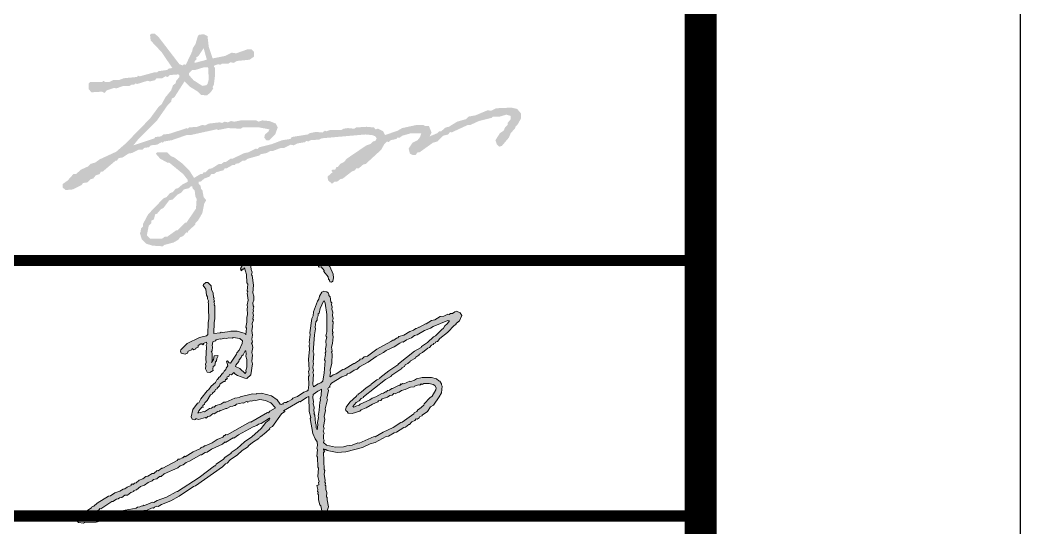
# Model space of a CAD drawing. Extents: x 609585 to 758557, y 501145 to 763045.
# Drawn here: x 755424 to 758557, y 510508 to 512098 of the extents above; entities that cross this region are included whole.
import ezdxf

# ---------------------------------------------------------------- set-up
doc = ezdxf.new("R2010")
doc.units = 0
doc.header["$LTSCALE"] = 1000
doc.header["$MEASUREMENT"] = 0
doc.layers.add('图框', color=140, linetype='Continuous')
doc.layers.add('签名', color=7, linetype='Continuous', lineweight=18)

msp = doc.modelspace()

# ---------------------------------------------------------------- hatches: boundary and pattern name
at = {"layer": '签名'}
h = msp.add_hatch(color=2, dxfattribs=at)
h.dxf.hatch_style = 1
h.paths.add_polyline_path([(755971.7, 511963.3), (755971.7, 511969.3), (755977.7, 511975.3), (755975.7, 511979.3), (755983.7, 511985.3), (755999.7, 512009.3), (756009.7, 511973.3)], flags=16)
h.paths.add_polyline_path([(755953.7, 511925.3), (755953.7, 511931.3), (755963.7, 511941.3), (755973.7, 511941.3), (755999.7, 511949.3), (756013.7, 511949.3), (756015.7, 511911.3), (756011.7, 511897.3), (756007.7, 511893.3), (755995.7, 511891.3), (755967.7, 511909.3)], flags=16)
h.paths.add_polyline_path([(755821.7, 511423.3), (755827.7, 511453.3), (755835.7, 511461.3), (755835.7, 511469.3), (755843.7, 511473.3), (755847.7, 511489.3), (755853.7, 511491.3), (755865.7, 511505.3), (755873.7, 511509.3), (755891.7, 511533.3), (755901.7, 511535.3), (755917.7, 511551.3), (755929.7, 511557.3), (755937.7, 511567.3), (755953.7, 511571.3), (755959.7, 511577.3), (755963.7, 511577.3), (755965.7, 511569.3), (755971.7, 511563.3), (755973.7, 511545.3), (755977.7, 511537.3), (755975.7, 511507.3), (755945.7, 511463.3), (755941.7, 511463.3), (755917.7, 511439.3), (755913.7, 511439.3), (755885.7, 511419.3), (755877.7, 511419.3), (755869.7, 511413.3), (755831.7, 511413.3)], flags=16)
h.paths.add_polyline_path([(755801.7, 511433.3), (755799.7, 511431.3), (755805.7, 511411.3), (755819.7, 511397.3), (755839.7, 511391.3), (755871.7, 511389.3), (755875.7, 511393.3), (755905.7, 511401.3), (755919.7, 511409.3), (755925.7, 511417.3), (755935.7, 511421.3), (755945.7, 511433.3), (755949.7, 511431.3), (755951.7, 511437.3), (755973.7, 511457.3), (755973.7, 511461.3), (755981.7, 511469.3), (755995.7, 511493.3), (756001.7, 511523.3), (756007.7, 511533.3), (755999.7, 511543.3), (755995.7, 511565.3), (755991.7, 511569.3), (755989.7, 511579.3), (755983.7, 511585.3), (755983.7, 511591.3), (755989.7, 511591.3), (756001.7, 511601.3), (756017.7, 511607.3), (756023.7, 511615.3), (756031.7, 511615.3), (756039.7, 511621.3), (756061.7, 511627.3), (756065.7, 511633.3), (756071.7, 511633.3), (756089.7, 511643.3), (756097.7, 511643.3), (756099.7, 511647.3), (756109.7, 511649.3), (756121.7, 511657.3), (756129.7, 511657.3), (756137.7, 511663.3), (756173.7, 511673.3), (756177.7, 511677.3), (756197.7, 511681.3), (756207.7, 511687.3), (756215.7, 511687.3), (756241.7, 511697.3), (756251.7, 511697.3), (756271.7, 511707.3), (756281.7, 511705.3), (756293.7, 511711.3), (756317.7, 511715.3), (756321.7, 511719.3), (756327.7, 511717.3), (756333.7, 511721.3), (756361.7, 511723.3), (756369.7, 511727.3), (756505.7, 511739.3), (756527.7, 511737.3), (756537.7, 511733.3), (756541.7, 511727.3), (756537.7, 511719.3), (756529.7, 511717.3), (756521.7, 511709.3), (756509.7, 511705.3), (756447.7, 511663.3), (756439.7, 511653.3), (756427.7, 511647.3), (756419.7, 511637.3), (756415.7, 511637.3), (756411.7, 511629.3), (756403.7, 511629.3), (756399.7, 511625.3), (756403.7, 511621.3), (756387.7, 511607.3), (756389.7, 511595.3), (756401.7, 511585.3), (756409.7, 511591.3), (756417.7, 511591.3), (756427.7, 511599.3), (756435.7, 511601.3), (756463.7, 511623.3), (756473.7, 511627.3), (756477.7, 511633.3), (756485.7, 511633.3), (756499.7, 511645.3), (756507.7, 511647.3), (756555.7, 511691.3), (756565.7, 511709.3), (756573.7, 511717.3), (756579.7, 511715.3), (756585.7, 511721.3), (756603.7, 511725.3), (756605.7, 511729.3), (756613.7, 511729.3), (756621.7, 511735.3), (756649.7, 511743.3), (756681.7, 511743.3), (756677.7, 511731.3), (756669.7, 511721.3), (756653.7, 511713.3), (756641.7, 511695.3), (756645.7, 511679.3), (756653.7, 511675.3), (756663.7, 511675.3), (756669.7, 511683.3), (756675.7, 511683.3), (756717.7, 511713.3), (756731.7, 511717.3), (756749.7, 511735.3), (756765.7, 511739.3), (756771.7, 511747.3), (756775.7, 511745.3), (756827.7, 511769.3), (756835.7, 511769.3), (756861.7, 511781.3), (756901.7, 511791.3), (756905.7, 511795.3), (756927.7, 511795.3), (756947.7, 511801.3), (756961.7, 511797.3), (756961.7, 511787.3), (756951.7, 511775.3), (756951.7, 511769.3), (756943.7, 511761.3), (756939.7, 511751.3), (756927.7, 511743.3), (756913.7, 511721.3), (756917.7, 511709.3), (756925.7, 511701.3), (756933.7, 511703.3), (756955.7, 511729.3), (756961.7, 511743.3), (756975.7, 511759.3), (756975.7, 511763.3), (756983.7, 511771.3), (756993.7, 511789.3), (756993.7, 511805.3), (756981.7, 511819.3), (756963.7, 511823.3), (756915.7, 511821.3), (756899.7, 511813.3), (756889.7, 511815.3), (756851.7, 511799.3), (756829.7, 511795.3), (756821.7, 511787.3), (756793.7, 511779.3), (756767.7, 511763.3), (756757.7, 511761.3), (756743.7, 511749.3), (756737.7, 511749.3), (756731.7, 511743.3), (756707.7, 511733.3), (756713.7, 511745.3), (756705.7, 511765.3), (756693.7, 511765.3), (756687.7, 511769.3), (756667.7, 511769.3), (756621.7, 511759.3), (756607.7, 511751.3), (756567.7, 511737.3), (756561.7, 511749.3), (756545.7, 511757.3), (756537.7, 511755.3), (756533.7, 511761.3), (756509.7, 511763.3), (756477.7, 511761.3), (756471.7, 511757.3), (756451.7, 511759.3), (756437.7, 511757.3), (756431.7, 511753.3), (756395.7, 511753.3), (756383.7, 511749.3), (756379.7, 511751.3), (756371.7, 511745.3), (756351.7, 511747.3), (756331.7, 511743.3), (756325.7, 511739.3), (756275.7, 511731.3), (756271.7, 511725.3), (756245.7, 511721.3), (756213.7, 511709.3), (756173.7, 511699.3), (756167.7, 511693.3), (756163.7, 511695.3), (756139.7, 511683.3), (756127.7, 511681.3), (756089.7, 511663.3), (756083.7, 511663.3), (756069.7, 511653.3), (756063.7, 511653.3), (756055.7, 511647.3), (756047.7, 511647.3), (756025.7, 511633.3), (756015.7, 511631.3), (756005.7, 511621.3), (755999.7, 511621.3), (755995.7, 511615.3), (755989.7, 511615.3), (755969.7, 511603.3), (755955.7, 511625.3), (755931.7, 511649.3), (755907.7, 511667.3), (755897.7, 511671.3), (755885.7, 511683.3), (755853.7, 511683.3), (755849.7, 511679.3), (755863.7, 511663.3), (755885.7, 511651.3), (755891.7, 511651.3), (755935.7, 511615.3), (755949.7, 511597.3), (755949.7, 511591.3), (755933.7, 511583.3), (755919.7, 511571.3), (755911.7, 511569.3), (755903.7, 511559.3), (755893.7, 511555.3), (755883.7, 511543.3), (755873.7, 511539.3), (755825.7, 511489.3), (755809.7, 511459.3), (755809.7, 511451.3), (755803.7, 511445.3)])
h.paths.add_polyline_path([(755559.7, 511585.3), (755557.7, 511583.3), (755557.7, 511573.3), (755567.7, 511565.3), (755589.7, 511567.3), (755617.7, 511581.3), (755621.7, 511587.3), (755635.7, 511589.3), (755645.7, 511599.3), (755653.7, 511601.3), (755661.7, 511611.3), (755673.7, 511615.3), (755677.7, 511623.3), (755683.7, 511623.3), (755723.7, 511657.3), (755727.7, 511657.3), (755733.7, 511665.3), (755745.7, 511667.3), (755763.7, 511679.3), (755775.7, 511681.3), (755795.7, 511691.3), (755807.7, 511691.3), (755813.7, 511697.3), (755827.7, 511699.3), (755833.7, 511705.3), (755853.7, 511707.3), (755867.7, 511715.3), (755871.7, 511713.3), (755875.7, 511717.3), (755899.7, 511721.3), (755945.7, 511737.3), (755957.7, 511737.3), (756039.7, 511755.3), (756045.7, 511753.3), (756075.7, 511759.3), (756115.7, 511757.3), (756121.7, 511761.3), (756173.7, 511761.3), (756205.7, 511755.3), (756201.7, 511747.3), (756191.7, 511739.3), (756189.7, 511729.3), (756195.7, 511721.3), (756205.7, 511721.3), (756223.7, 511739.3), (756231.7, 511761.3), (756225.7, 511773.3), (756205.7, 511781.3), (756183.7, 511783.3), (756171.7, 511779.3), (756163.7, 511783.3), (756115.7, 511783.3), (756095.7, 511779.3), (756085.7, 511781.3), (756075.7, 511777.3), (756065.7, 511779.3), (756057.7, 511775.3), (756049.7, 511777.3), (756015.7, 511773.3), (756003.7, 511767.3), (755995.7, 511769.3), (755979.7, 511763.3), (755953.7, 511761.3), (755949.7, 511757.3), (755947.7, 511759.3), (755891.7, 511741.3), (755873.7, 511739.3), (755865.7, 511733.3), (755847.7, 511731.3), (755845.7, 511727.3), (755779.7, 511705.3), (755795.7, 511725.3), (755853.7, 511783.3), (755885.7, 511829.3), (755897.7, 511841.3), (755899.7, 511851.3), (755907.7, 511855.3), (755939.7, 511905.3), (755955.7, 511889.3), (755981.7, 511873.3), (755991.7, 511863.3), (756009.7, 511861.3), (756021.7, 511871.3), (756029.7, 511883.3), (756027.7, 511887.3), (756031.7, 511895.3), (756035.7, 511927.3), (756035.7, 511947.3), (756031.7, 511951.3), (756033.7, 511955.3), (756045.7, 511959.3), (756051.7, 511957.3), (756057.7, 511961.3), (756077.7, 511961.3), (756083.7, 511965.3), (756093.7, 511963.3), (756103.7, 511969.3), (756143.7, 511973.3), (756157.7, 511983.3), (756157.7, 511997.3), (756149.7, 512005.3), (756135.7, 512005.3), (756101.7, 511993.3), (756087.7, 511995.3), (756067.7, 511985.3), (756027.7, 511977.3), (756015.7, 512013.3), (756011.7, 512047.3), (755999.7, 512053.3), (755985.7, 512051.3), (755981.7, 512047.3), (755973.7, 512021.3), (755965.7, 512009.3), (755963.7, 511999.3), (755943.7, 511957.3), (755937.7, 511959.3), (755933.7, 511955.3), (755923.7, 511959.3), (755857.7, 512045.3), (755845.7, 512055.3), (755837.7, 512055.3), (755831.7, 512051.3), (755833.7, 512033.3), (755867.7, 511997.3), (755901.7, 511947.3), (755889.7, 511945.3), (755885.7, 511941.3), (755857.7, 511937.3), (755853.7, 511933.3), (755843.7, 511933.3), (755799.7, 511921.3), (755793.7, 511923.3), (755791.7, 511919.3), (755749.7, 511915.3), (755733.7, 511909.3), (755715.7, 511909.3), (755703.7, 511903.3), (755691.7, 511903.3), (755685.7, 511907.3), (755681.7, 511903.3), (755643.7, 511903.3), (755639.7, 511899.3), (755639.7, 511881.3), (755647.7, 511871.3), (755681.7, 511873.3), (755689.7, 511869.3), (755695.7, 511877.3), (755719.7, 511885.3), (755725.7, 511883.3), (755747.7, 511891.3), (755767.7, 511891.3), (755773.7, 511895.3), (755781.7, 511895.3), (755785.7, 511899.3), (755791.7, 511897.3), (755823.7, 511907.3), (755831.7, 511905.3), (755847.7, 511909.3), (755851.7, 511915.3), (755869.7, 511915.3), (755879.7, 511921.3), (755887.7, 511919.3), (755893.7, 511925.3), (755919.7, 511927.3), (755923.7, 511925.3), (755923.7, 511919.3), (755913.7, 511907.3), (755911.7, 511899.3), (755903.7, 511893.3), (755897.7, 511877.3), (755879.7, 511855.3), (755867.7, 511833.3), (755859.7, 511827.3), (755831.7, 511789.3), (755755.7, 511711.3), (755725.7, 511685.3), (755673.7, 511661.3), (755659.7, 511651.3), (755645.7, 511647.3), (755637.7, 511639.3), (755615.7, 511629.3), (755599.7, 511615.3), (755591.7, 511615.3), (755573.7, 511595.3)])
h = msp.add_hatch(color=2, dxfattribs=at)
h.paths.add_polyline_path([(756149.9, 511084.8), (756152.3, 511090.4), (756150.2, 511098.2), (756152.9, 511111.1), (756151.1, 511126.2), (756153.2, 511136.8), (756151.9, 511148.1), (756155.4, 511159.6), (756153.6, 511162.4), (756156, 511174.2), (756153.7, 511180.8), (756156.1, 511186.4), (756154.7, 511191.6), (756156.4, 511199.9), (756154.5, 511202.7), (756154.1, 511212.6), (756156.9, 511220.6), (756157, 511232.8), (756154.2, 511243.2), (756155.5, 511267.4), (756151.9, 511297.5), (756150, 511300.4), (756151.7, 511308.6), (756148.4, 511316.6), (756146.2, 511335.5), (756143.4, 511339.7), (756137.5, 511340.9), (756136.6, 511342.3), (756131.9, 511343.3), (756127.4, 511339.3), (756126.2, 511333.4), (756122.2, 511331.8), (756114.8, 511319.8), (756116.7, 511317), (756115, 511314.9), (756119.5, 511312.8), (756120.4, 511317.5), (756124.2, 511317.9), (756127.5, 511322.1), (756134.3, 511301.2), (756135.1, 511275.3), (756137.9, 511271), (756135.9, 511249.4), (756137.8, 511246.5), (756135.6, 511242.1), (756138.6, 511220.7), (756135.7, 511206.5), (756137.5, 511197.6), (756135.6, 511194.3), (756136.7, 511175.7), (756134.8, 511166.3), (756135.4, 511151.5), (756132.3, 511136.2), (756134.1, 511133.4), (756132.2, 511111.7), (756129.3, 511116), (756105.1, 511123.4), (756084.4, 511124), (756081.6, 511122.1), (756059, 511119.4), (756054.3, 511120.3), (756051.5, 511118.5), (756031.4, 511116.4), (756032.3, 511150.6), (756034.7, 511162.3), (756034.5, 511202.8), (756032.6, 511205.6), (756033.6, 511210.3), (756031.9, 511214.3), (756033.8, 511217.6), (756031.3, 511223.1), (756032.2, 511227.8), (756030.1, 511229.4), (756029.2, 511243.1), (756024.1, 511253.9), (756022.8, 511265.2), (756012.7, 511275.9), (756006.6, 511275.9), (755999.3, 511270), (755998.5, 511266.5), (756006, 511255.2), (756008.3, 511236.3), (756012, 511230.7), (756012, 511224.6), (756014.5, 511219.1), (756013.3, 511213.3), (756015.2, 511210.4), (756014.4, 511194.7), (756016.4, 511162.4), (756014, 511150.7), (756012.4, 511113), (756009.1, 511108.8), (755987.1, 511103.5), (755947.7, 511084.6), (755927.9, 511065.4), (755926.9, 511060.7), (755929.5, 511055.3), (755942.2, 511051.5), (755949, 511055), (755951.4, 511060.6), (755962.2, 511065.7), (755964.1, 511069), (755968.4, 511065.7), (755975, 511068), (755975.4, 511070.4), (755982.3, 511073.9), (755982.1, 511078.8), (755990.6, 511084.4), (755995.5, 511084.6), (755993.9, 511082.5), (755997.1, 511080.6), (756000, 511082.5), (755998.1, 511085.3), (756008.7, 511089.3), (756010.1, 511084.1), (756008, 511079.6), (756009.1, 511073.3), (756006.6, 511037), (756007.9, 511025.7), (756005.6, 511020.1), (756006.9, 511014.9), (756005, 511005.5), (756010.4, 510995.8), (756018.6, 510994.1), (756029.7, 511000.4), (756028.1, 511004.4), (756029.8, 511012.7), (756034.3, 511016.6), (756036.4, 511027.2), (756039.5, 511030.3), (756041.2, 511038.5), (756045.2, 511046.2), (756043.1, 511047.9), (756033, 511046.3), (756030.6, 511034.6), (756023.9, 511026.1), (756026.1, 511030.6), (756026.7, 511051.3), (756025.8, 511058.8), (756023.6, 511060.5), (756026.5, 511062.3), (756027.7, 511074.3), (756026.1, 511078.3), (756028.5, 511090.1), (756036.5, 511093.4), (756038.4, 511096.6), (756051.4, 511100.1), (756053.5, 511098.5), (756066.4, 511101.9), (756072.3, 511100.7), (756077.7, 511103.3), (756089.7, 511102), (756092.6, 511103.9), (756112.8, 511101), (756121, 511093.2), (756120.5, 511084.7), (756111.4, 511064.5), (756103.6, 511056.3), (756102.7, 511051.6), (756083.5, 511023.7), (756080, 511024.4), (756073.9, 511030.6), (756071.3, 511029.9), (756075.7, 511015.5), (756070.5, 511008), (756069.5, 511003.3), (756063.6, 510998.4), (756061.2, 510992.7), (756058.6, 510992.1), (756051.5, 510981.3), (756047.3, 510978.5), (756043.5, 510971.9), (756040.9, 510971.2), (756036.8, 510963.4), (756023.3, 510951.5), (756016.2, 510940.7), (756010.6, 510937), (755990.7, 510911.7), (755984.5, 510899.5), (755980.5, 510897.8), (755965.6, 510878.8), (755960.8, 510855.3), (755964.2, 510848.5), (755971.1, 510845.9), (755975.1, 510847.5), (755975.6, 510849.8), (755983.5, 510847), (756005.7, 510853.5), (756007.8, 510851.8), (756012.5, 510857), (756018.9, 510858.1), (756029.1, 510865.8), (756032.6, 510865.1), (756043.9, 510872.6), (756048.9, 510872.8), (756051.9, 510875.8), (756056.9, 510876), (756069.1, 510882.1), (756072.7, 510881.4), (756083.8, 510887.7), (756091.3, 510888.6), (756095.5, 510891.4), (756097.9, 510890.9), (756102.4, 510894.9), (756121.7, 510899.5), (756125.2, 510898.8), (756126.9, 510900.9), (756134.7, 510903), (756138, 510901.1), (756145, 510905.7), (756149.7, 510904.8), (756157.8, 510908), (756163.6, 510906.8), (756175.2, 510909.4), (756193, 510906.9), (756210, 510899.8), (756224, 510884.6), (756223.5, 510882.3), (756207, 510873.4), (756202.3, 510868.3), (756199.9, 510868.8), (756147.3, 510839.1), (756144.9, 510839.6), (756073, 510799.2), (756069.4, 510800), (756066.4, 510796.9), (756064, 510797.4), (756059.3, 510792.2), (756041.8, 510784.8), (756026.3, 510774.5), (756004.6, 510764.3), (756002.2, 510764.8), (755999.1, 510761.7), (755993.9, 510760.3), (755993.5, 510758), (755991.3, 510759.6), (755989.5, 510756.3), (755966.6, 510746.3), (755941.3, 510730.7), (755939.2, 510732.3), (755934.5, 510727.2), (755932.1, 510727.7), (755925, 510723), (755920.1, 510722.8), (755916.8, 510718.6), (755871.5, 510694.8), (755869.1, 510695.3), (755857.6, 510686.6), (755854, 510687.3), (755843.6, 510678.5), (755838.7, 510678.2), (755824.8, 510670.1), (755818.4, 510668.9), (755809.4, 510661), (755797.6, 510657.3), (755788.7, 510649.3), (755783.5, 510647.9), (755779, 510643.9), (755775.7, 510645.8), (755772.9, 510644), (755772.1, 510640.4), (755760.1, 510635.6), (755752.8, 510629.7), (755747.8, 510629.5), (755736.7, 510623.2), (755721, 510617.9), (755708, 510608.3), (755701.6, 510607.1), (755666.4, 510584.9), (755656, 510576), (755650.8, 510574.7), (755648.7, 510570.2), (755633.4, 510561.1), (755629.6, 510560.6), (755625.8, 510554.1), (755623.5, 510554.6), (755619.7, 510548), (755605.2, 510537.5), (755603.6, 510529.2), (755607.5, 510524.7), (755623.1, 510522.8), (755625.9, 510524.7), (755662.8, 510525.7), (755686.2, 510531.9), (755701, 510532.5), (755715.6, 510538.1), (755720.3, 510537.1), (755751.2, 510544.3), (755762.3, 510544.5), (755770.5, 510548.9), (755791, 510553.3), (755812.5, 510562.3), (755822.6, 510563.9), (755838.6, 510570.5), (755842.2, 510569.7), (755845.2, 510572.8), (755853.2, 510576), (755856.8, 510575.3), (755867.9, 510581.6), (755897.1, 510592.8), (755923.3, 510607), (755967.5, 510637.1), (755974.1, 510639.5), (756058.6, 510699.3), (756067.8, 510708.4), (756073.2, 510711), (756082.7, 510721.3), (756105.4, 510736.2), (756120.5, 510750.3), (756137.3, 510760.3), (756140.8, 510765.7), (756152.6, 510775.6), (756172.2, 510787.5), (756174.4, 510791.9), (756178.1, 510792.4), (756195.9, 510807.1), (756206.7, 510818.4), (756205.8, 510819.8), (756215.5, 510825.1), (756243.2, 510864.8), (756250.5, 510870.6), (756254.3, 510871.1), (756253.6, 510873.7), (756250.1, 510874.4), (756300.1, 510903.3), (756302.5, 510902.8), (756322.3, 510915.9), (756329.1, 510919.4), (756330.6, 510872.6), (756335.2, 510853.3), (756333.3, 510850), (756342, 510802.9), (756348.5, 510786.8), (756355, 510776.9), (756356.4, 510765.6), (756354.7, 510757.4), (756356.1, 510752.2), (756354.6, 510732.9), (756356.2, 510728.9), (756357.2, 510698.1), (756359.1, 510695.2), (756357.3, 510668.7), (756361.3, 510651.9), (756359.8, 510651), (756360.5, 510642.3), (756354.1, 510641.1), (756357.6, 510628.2), (756356.4, 510622.3), (756358.3, 510619.5), (756357.3, 510614.8), (756359.2, 510611.9), (756359.6, 510595.9), (756363.7, 510580.4), (756366.8, 510577.3), (756369.5, 510560.8), (756379.1, 510553.9), (756386.7, 510561), (756390.5, 510573.6), (756386.4, 510595.3), (756386.7, 510602.6), (756384.8, 510605.4), (756385.1, 510618.9), (756382.1, 510628.1), (756381.9, 510639.1), (756380, 510641.9), (756381.2, 510647.8), (756379.4, 510650.7), (756380.6, 510656.5), (756377.1, 510675.6), (756379.5, 510687.4), (756377.7, 510690.2), (756375.4, 510744.6), (756375.8, 510746.9), (756377.7, 510744.1), (756379.8, 510748.6), (756375.4, 510750.7), (756375.2, 510755.6), (756377, 510752.8), (756382, 510753), (756386.2, 510749.7), (756418.2, 510744.4), (756445.5, 510746.1), (756497.3, 510760), (756521.6, 510770.9), (756537.2, 510775.1), (756571.6, 510793.7), (756579.2, 510794.7), (756596.2, 510805.9), (756603.9, 510807.9), (756626.4, 510821.7), (756631.6, 510823.1), (756642, 510832), (756644.3, 510831.5), (756652.1, 510839.7), (756661.5, 510843.9), (756665.1, 510849.3), (756668.6, 510848.6), (756674.3, 510852.3), (756676.4, 510856.8), (756684.2, 510858.9), (756684.7, 510861.2), (756700.5, 510872.7), (756710.7, 510886.5), (756719.2, 510892.1), (756737.9, 510917.7), (756744.3, 510931.1), (756747.3, 510951.3), (756744.5, 510955.5), (756745.2, 510959.1), (756739.6, 510967.6), (756736, 510968.3), (756728.8, 510974.7), (756713.7, 510979), (756684.3, 510978.9), (756666.2, 510974), (756660.5, 510970.3), (756648.7, 510966.6), (756645.2, 510967.3), (756626.3, 510958.9), (756622.8, 510959.7), (756618.6, 510956.8), (756617.6, 510958.3), (756614.3, 510954), (756612, 510954.5), (756591.4, 510944), (756589.1, 510944.5), (756581.8, 510938.7), (756575.4, 510937.5), (756572.1, 510933.3), (756569.7, 510933.8), (756562.6, 510929.1), (756557.7, 510928.9), (756539.5, 510917.9), (756527.7, 510914.2), (756520.4, 510908.4), (756489.5, 510895.1), (756486.4, 510892.1), (756476.1, 510889.3), (756470.4, 510885.6), (756467.1, 510887.5), (756477.1, 510900.1), (756486.7, 510905.5), (756493.1, 510912.7), (756500, 510916.2), (756500.5, 510918.6), (756569, 510971.9), (756585.7, 510982), (756589, 510986.2), (756620.2, 511006.7), (756620.7, 511009.1), (756629, 511013.5), (756631.1, 511018), (756639.4, 511022.4), (756646.7, 511028.3), (756647.2, 511030.6), (756663.7, 511039.5), (756664.2, 511041.8), (756674.1, 511048.4), (756676, 511051.6), (756685.6, 511057), (756702, 511070.8), (756707.1, 511072.2), (756713.5, 511079.5), (756719, 511082), (756720.9, 511085.3), (756726, 511086.7), (756726.8, 511090.2), (756731.9, 511091.6), (756740, 511101), (756763.4, 511119.5), (756785.1, 511142), (756789.1, 511143.6), (756791.5, 511149.2), (756801.4, 511155.8), (756808.6, 511172.7), (756803, 511181.2), (756791.7, 511185.9), (756786.5, 511184.5), (756779.2, 511178.7), (756773.1, 511178.7), (756768.8, 511175.9), (756764.1, 511176.9), (756751.9, 511170.8), (756740.6, 511169.5), (756723.8, 511159.4), (756713.4, 511156.7), (756696.7, 511146.6), (756694.3, 511147.1), (756676.1, 511136.1), (756673.8, 511136.6), (756666.7, 511131.9), (756664.4, 511132.4), (756657, 511126.6), (756645.3, 511122.9), (756626.8, 511110.7), (756611.3, 511106.6), (756608, 511102.3), (756604.2, 511101.9), (756595.5, 511095.1), (756591.9, 511095.8), (756586, 511090.9), (756541.9, 511066.9), (756513.1, 511045.9), (756502.7, 511043.1), (756496.6, 511037), (756490.2, 511035.8), (756488.3, 511032.6), (756472.7, 511022.3), (756470.4, 511022.8), (756440.9, 511004.3), (756435.9, 511004.1), (756414.7, 510990.1), (756405.5, 510987.1), (756396.7, 510980.3), (756394.6, 510981.9), (756397, 510993.7), (756396.1, 511001.2), (756400.7, 511023.6), (756401.8, 511052.7), (756400.4, 511057.9), (756402.3, 511061.2), (756400, 511073.9), (756403.6, 511085.5), (756405.4, 511105.9), (756403.8, 511116), (756405.7, 511119.3), (756403.8, 511122.2), (756405.1, 511152.5), (756403.2, 511155.3), (756404.9, 511163.6), (756403.1, 511172.5), (756404.1, 511183.4), (756401.1, 511192.5), (756402.5, 511199.6), (756400.2, 511206.2), (756401.4, 511212.1), (756398.4, 511215.1), (756395.6, 511231.6), (756391.4, 511235), (756392.1, 511238.5), (756389.6, 511243.9), (756385.3, 511247.2), (756375.9, 511249.1), (756370.3, 511245.4), (756362.9, 511233.4), (756361, 511224), (756356, 511217.7), (756344.3, 511184.6), (756342.8, 511171.4), (756338.8, 511163.7), (756332, 511118.5), (756333.4, 511113.3), (756330.7, 511088.2), (756332.3, 511084.2), (756330.2, 511079.7), (756331, 511066), (756328.5, 511035.9), (756330.2, 511002.5), (756327.9, 510996.9), (756330.4, 510985.3), (756328.5, 510982), (756329.3, 510956.1), (756327.1, 510939.4), (756322.6, 510935.5), (756313.4, 510932.4), (756293.6, 510919.4), (756279, 510913.8), (756275.7, 510909.6), (756264.6, 510903.3), (756262.2, 510903.7), (756259.2, 510900.7), (756253, 510900.7), (756248.8, 510897.9), (756248.3, 510895.6), (756245.9, 510896.1), (756244.3, 510894), (756239.6, 510894.9), (756230.2, 510909.1), (756211.9, 510921.4), (756180.4, 510929.1), (756165.6, 510928.5), (756164, 510926.4), (756153.1, 510927.3), (756114.5, 510918.1), (756112.8, 510916), (756097.8, 510914.2), (756069.5, 510901.6), (756063.4, 510901.7), (756053.4, 510895.1), (756037.9, 510891), (756033.1, 510885.8), (756029.6, 510886.5), (756024, 510882.8), (756017.6, 510881.6), (756002, 510871.4), (755998.5, 510872.1), (755989.1, 510867.9), (755984.4, 510868.9), (755981.5, 510867), (755984.1, 510873.8), (755993.8, 510885.3), (755998.5, 510884.3), (755996.7, 510887.2), (755997.4, 510890.7), (756001.9, 510894.7), (756002.9, 510899.4), (756010.4, 510906.4), (756021.6, 510924.9), (756027, 510927.5), (756027.5, 510929.8), (756034.8, 510935.7), (756037.2, 510941.3), (756042.4, 510942.7), (756041.7, 510945.3), (756049.2, 510952.3), (756051.9, 510959.1), (756063.2, 510966.6), (756066.7, 510965.9), (756068.2, 510972.9), (756070.5, 510972.5), (756074.8, 510975.3), (756072.7, 510976.9), (756073.4, 510980.5), (756078.6, 510981.8), (756080.9, 510987.5), (756087.1, 510987.4), (756094.6, 510994.5), (756097.4, 510990.2), (756106.1, 510984.8), (756128.9, 510976.4), (756134.8, 510975.2), (756147.1, 510987.4), (756152.9, 511021.7), (756150.8, 511029.5), (756152.3, 511048.8), (756150.2, 511056.6), (756153.6, 511073), (756152, 511083.1)])
h.paths.add_polyline_path([(756131.7, 511061.6), (756133.3, 511051.5), (756132.1, 511045.6), (756134.8, 511035.2), (756134.7, 511010.7), (756131.4, 511000.4), (756133, 510996.4), (756129.4, 510991), (756113, 511006.6), (756099.7, 511013), (756100.6, 511017.7), (756110.3, 511029.2), (756111.3, 511033.9), (756117.7, 511041.2), (756118.7, 511045.9), (756123.1, 511049.9), (756129.3, 511062.1)], flags=16)
h.paths.add_polyline_path([(756346.6, 511111.9), (756350.4, 511130.7), (756349, 511135.8), (756351.2, 511152.5), (756354.8, 511157.9), (756355, 511165.2), (756358.8, 511171.8), (756358.9, 511177.9), (756361.7, 511179.8), (756364.8, 511195.1), (756376.5, 511219.3), (756380.5, 511211.5), (756385.5, 511176.1), (756385.2, 511121.1), (756382.8, 511109.3), (756385.6, 511105.1), (756382, 511093.6), (756383.8, 511078.5), (756381.6, 511067.9), (756382.3, 511059.2), (756380.4, 511055.9), (756381.8, 511050.7), (756378.4, 511034.3), (756380, 511030.3), (756377.3, 510992.9), (756373.1, 510966.8), (756367.2, 510961.8), (756358, 510958.8), (756343.9, 510949.5), (756341.8, 510957.3), (756343.4, 510988.8), (756341.7, 510992.8), (756343.4, 511001), (756341.6, 511010), (756344.2, 511022.9), (756342.6, 511026.9), (756344.4, 511053.5), (756342.8, 511057.5)], flags=16)
h.paths.add_polyline_path([(756206.2, 510851.5), (756207.4, 510851.3), (756205, 510845.7), (756194.8, 510837.9), (756179.9, 510819), (756150.1, 510793.2), (756127.2, 510777.1), (756104.5, 510756), (756086.1, 510743.9), (756085.6, 510741.5), (756065.8, 510728.4), (756062.2, 510723), (756039.3, 510706.9), (756037.2, 510702.5), (756033.4, 510702), (755985.5, 510665.3), (755917.7, 510621.6), (755914, 510621.2), (755883.5, 510604.1), (755854.5, 510594.1), (755843.4, 510587.8), (755839.9, 510588.6), (755814.4, 510577.9), (755812.3, 510579.5), (755809.2, 510576.5), (755804.3, 510576.3), (755800, 510573.5), (755792.5, 510572.6), (755788.3, 510569.8), (755742.3, 510560.8), (755720.2, 510554.3), (755716.6, 510555), (755707.5, 510552), (755706.5, 510553.4), (755700.9, 510549.7), (755691.2, 510550.5), (755683.4, 510548.4), (755680.4, 510545.3), (755675.7, 510546.3), (755661.5, 510543.1), (755646.9, 510543.6), (755648.1, 510549.5), (755673.4, 510565.1), (755672.9, 510568.9), (755677.6, 510567.9), (755711.6, 510590.4), (755715.4, 510590.8), (755726.7, 510598.3), (755731.7, 510598.5), (755736.2, 510602.5), (755743.7, 510603.4), (755752.5, 510610.2), (755761.2, 510610.8), (755771.3, 510618.6), (755780.5, 510621.6), (755781.2, 510625.1), (755789, 510627.2), (755802.2, 510637.9), (755814, 510641.6), (755825.6, 510650.3), (755838.8, 510654.9), (755842.1, 510659.2), (755852.5, 510661.9), (755861.2, 510668.7), (755866.2, 510668.9), (755876.3, 510676.6), (755918.3, 510696.2), (755925.6, 510702.1), (755936, 510704.8), (755945, 510712.8), (755955.6, 510716.7), (755990.3, 510736.6), (755992.6, 510736.1), (756004, 510743.6), (756010.3, 510744.7), (756024.5, 510754.1), (756058.5, 510770.4), (756067.2, 510777.1), (756068.1, 510775.7), (756091.7, 510789.3), (756094.1, 510788.8), (756108.5, 510799.3), (756155.2, 510824), (756165.8, 510828), (756171.7, 510832.9), (756179.5, 510835)], flags=16)
h.paths.add_polyline_path([(756342.6, 510925.2), (756357, 510935.8), (756367.8, 510940.9), (756369.3, 510941.8), (756367.7, 510922.5), (756364.6, 510913.4), (756366, 510908.2), (756363.4, 510901.4), (756361.9, 510876), (756358, 510857.2), (756359.6, 510853.1), (756356.5, 510837.9), (756357.4, 510830.3), (756355.5, 510814.8), (756352, 510821.6), (756352.5, 510830.1), (756349.9, 510835.5), (756347.7, 510860.5), (756345.1, 510865.9), (756346.5, 510866.9), (756344.5, 510874.6), (756345.4, 510885.5), (756342.7, 510895.8), (756344.1, 510902.9), (756341.8, 510915.6)], flags=16)
h.paths.add_polyline_path([(756391.2, 510947.1), (756396.4, 510948.5), (756394.2, 510950.2), (756396.9, 510957), (756400.2, 510961.2), (756432.3, 510980.3), (756446.9, 510985.9), (756450.2, 510990.1), (756458, 510992.2), (756471, 511001.8), (756480.2, 511004.8), (756487.7, 511011.8), (756515.3, 511027), (756539.7, 511044.1), (756563, 511056.4), (756571.8, 511063.2), (756596.1, 511074.2), (756614.5, 511086.3), (756621.3, 511089.8), (756624.8, 511089.1), (756635, 511096.8), (756651, 511103.3), (756659.8, 511110.1), (756668.7, 511111.9), (756691.2, 511125.7), (756709.8, 511132.9), (756718.3, 511138.5), (756765, 511157.1), (756769.7, 511156.2), (756762.8, 511146.5), (756755.5, 511140.7), (756751.4, 511132.9), (756744.4, 511128.3), (756725.7, 511108.8), (756720.2, 511106.3), (756700.6, 511088.2), (756682.2, 511076.1), (756681.5, 511072.6), (756660.7, 511060.9), (756609.7, 511021.1), (756607.8, 511017.9), (756579.5, 510999.2), (756551.8, 510977.9), (756551.3, 510975.5), (756541.9, 510971.3), (756524.4, 510957.8), (756523.9, 510955.4), (756508.6, 510946.3), (756493.5, 510932.3), (756483.8, 510926.9), (756483.3, 510924.6), (756479.3, 510922.9), (756478.8, 510920.6), (756457.8, 510901.6), (756445.9, 510885.7), (756444.3, 510877.4), (756447.1, 510873.2), (756449.4, 510872.7), (756452, 510867.3), (756465.1, 510865.8), (756488.7, 510873.2), (756493.2, 510877.2), (756509.2, 510883.7), (756528.8, 510895.6), (756544.9, 510902.1), (756547.9, 510905.2), (756554.3, 510906.3), (756559, 510911.5), (756576, 510916.6), (756583.3, 510922.4), (756589.7, 510923.6), (756595.6, 510928.5), (756599.1, 510927.8), (756610, 510932.9), (756612.3, 510932.4), (756619.6, 510938.3), (756631.2, 510940.8), (756647.5, 510948.5), (756658.8, 510949.8), (756660.4, 510951.9), (756672.2, 510955.6), (756676.9, 510954.7), (756681.4, 510958.7), (756684.7, 510956.8), (756688.9, 510959.6), (756706.1, 510959.7), (756719, 510957.1), (756724.4, 510953.5), (756727.9, 510946.7), (756726.5, 510939.6), (756715.1, 510919.9), (756708, 510915.2), (756690.7, 510896.7), (756689.8, 510892), (756676.3, 510880.1), (756670.9, 510877.5), (756667.3, 510872.1), (756659.1, 510867.7), (756658.6, 510865.3), (756621.3, 510838.7), (756617.5, 510838.2), (756593.4, 510822.4), (756562.3, 510807.9), (756537.3, 510793.4), (756533.7, 510794.2), (756486.6, 510773.2), (756483, 510773.9), (756464.4, 510766.7), (756448.2, 510765.2), (756437.6, 510761.2), (756412.8, 510760.2), (756384.9, 510767.1), (756375.5, 510775.2), (756376.9, 510782.2), (756375.3, 510786.2), (756375.6, 510799.6), (756377.5, 510802.9), (756374.5, 510812.1), (756376.9, 510817.8), (756374.8, 510825.5), (756379.1, 510846.7), (756377.5, 510856.8), (756381.4, 510875.6), (756380, 510880.8), (756387.2, 510910), (756385.6, 510914), (756390.4, 510937.5), (756389, 510942.7)], flags=16)
msp.add_hatch(color=2, dxfattribs=at).paths.add_polyline_path([(756372.6, 511340.5), (756368.4, 511337.7), (756367.6, 511334.1), (756361, 511331.8), (756359.8, 511325.9), (756361.9, 511324.3), (756368.3, 511325.4), (756377, 511313.9), (756376.2, 511310.3), (756390, 511294), (756390.9, 511286.5), (756394, 511283.4), (756395.4, 511278.2), (756400.1, 511277.3), (756404.3, 511280.1), (756406.5, 511290.7), (756405.1, 511302), (756395.4, 511326), (756384.4, 511338.1)])

# ---------------------------------------------------------------- linework, layer by layer
at = {"layer": '图框'}
msp.add_lwpolyline([(674457, 560544.7), (758557, 560544.7), (758557, 501144.7), (674457, 501144.7)], close=True, dxfattribs=at)
msp.add_lwpolyline([(674457, 560544.7), (758557, 560544.7), (758557, 501144.7), (674457, 501144.7)], close=True, dxfattribs=at)
at = {"layer": '图框', "const_width": 100}
msp.add_lwpolyline([(757557, 502144.7), (757557, 559544.7), (676957, 559544.7), (676957, 502144.7)], close=True, dxfattribs=at)
at = {"layer": '图框', "const_width": 35}
for points in [[(750561.9, 511345), (757561.9, 511345)], [(750561.9, 510545), (757561.9, 510545)]]:
    msp.add_lwpolyline(points, dxfattribs=at)
at = {"layer": '签名', "color": 2, "elevation": 12019200}
for points in [[(756137.5, 511340.9), (756136.6, 511342.3), (756131.9, 511343.3), (756127.4, 511339.3), (756126.2, 511333.4), (756122.2, 511331.8), (756114.8, 511319.8), (756116.7, 511317), (756115, 511314.9), (756119.5, 511312.8), (756120.4, 511317.5), (756124.2, 511317.9), (756127.5, 511322.1), (756134.3, 511301.2), (756135.1, 511275.3), (756137.9, 511271), (756135.9, 511249.4), (756137.8, 511246.5), (756135.6, 511242.1), (756138.6, 511220.7), (756135.7, 511206.5), (756137.5, 511197.6), (756135.6, 511194.3), (756136.7, 511175.7), (756134.8, 511166.3), (756135.4, 511151.5), (756132.3, 511136.2), (756134.1, 511133.4), (756132.2, 511111.7), (756129.3, 511116), (756105.1, 511123.4), (756084.4, 511124), (756081.6, 511122.1), (756059, 511119.4), (756054.3, 511120.3), (756051.5, 511118.5), (756031.4, 511116.4), (756032.3, 511150.6), (756034.7, 511162.3), (756034.5, 511202.8), (756032.6, 511205.6), (756033.6, 511210.3), (756031.9, 511214.3), (756033.8, 511217.6), (756031.3, 511223.1), (756032.2, 511227.8), (756030.1, 511229.4), (756029.2, 511243.1), (756024.1, 511253.9), (756022.8, 511265.2), (756012.7, 511275.9), (756006.6, 511275.9), (755999.3, 511270), (755998.5, 511266.5), (756006, 511255.2), (756008.3, 511236.3), (756012, 511230.7), (756012, 511224.6), (756014.5, 511219.1), (756013.3, 511213.3), (756015.2, 511210.4), (756014.4, 511194.7), (756016.4, 511162.4), (756014, 511150.7), (756012.4, 511113), (756009.1, 511108.8), (755987.1, 511103.5), (755947.7, 511084.6), (755927.9, 511065.4), (755926.9, 511060.7), (755929.5, 511055.3), (755942.2, 511051.5), (755949, 511055), (755951.4, 511060.6), (755962.2, 511065.7), (755964.1, 511069), (755968.4, 511065.7), (755975, 511068), (755975.4, 511070.4), (755982.3, 511073.9), (755982.1, 511078.8), (755990.6, 511084.4), (755995.5, 511084.6), (755993.9, 511082.5), (755997.1, 511080.6), (756000, 511082.5), (755998.1, 511085.3), (756008.7, 511089.3), (756010.1, 511084.1), (756008, 511079.6), (756009.1, 511073.3), (756006.6, 511037), (756007.9, 511025.7), (756005.6, 511020.1), (756006.9, 511014.9), (756005, 511005.5), (756010.4, 510995.8), (756018.6, 510994.1), (756029.7, 511000.4), (756028.1, 511004.4), (756029.8, 511012.7), (756034.3, 511016.6), (756036.4, 511027.2), (756039.5, 511030.3), (756041.2, 511038.5), (756045.2, 511046.2), (756043.1, 511047.9), (756033, 511046.3), (756030.6, 511034.6), (756023.9, 511026.1), (756026.1, 511030.6), (756026.7, 511051.3), (756025.8, 511058.8), (756023.6, 511060.5), (756026.5, 511062.3), (756027.7, 511074.3), (756026.1, 511078.3), (756028.5, 511090.1), (756036.5, 511093.4), (756038.4, 511096.6), (756051.4, 511100.1), (756053.5, 511098.5), (756066.4, 511101.9), (756072.3, 511100.7), (756077.7, 511103.3), (756089.7, 511102), (756092.6, 511103.9), (756112.8, 511101), (756121, 511093.2), (756120.5, 511084.7), (756111.4, 511064.5), (756103.6, 511056.3), (756102.7, 511051.6), (756083.5, 511023.7), (756080, 511024.4), (756073.9, 511030.6), (756071.3, 511029.9), (756075.7, 511015.5), (756070.5, 511008), (756069.5, 511003.3), (756063.6, 510998.4), (756061.2, 510992.7), (756058.6, 510992.1), (756051.5, 510981.3), (756047.3, 510978.5), (756043.5, 510971.9), (756040.9, 510971.2), (756036.8, 510963.4), (756023.3, 510951.5), (756016.2, 510940.7), (756010.6, 510937), (755990.7, 510911.7), (755984.5, 510899.5), (755980.5, 510897.8), (755965.6, 510878.8), (755960.8, 510855.3), (755964.2, 510848.5), (755971.1, 510845.9), (755975.1, 510847.5), (755975.6, 510849.8), (755983.5, 510847), (756005.7, 510853.5), (756007.8, 510851.8), (756012.5, 510857), (756018.9, 510858.1), (756029.1, 510865.8), (756032.6, 510865.1), (756043.9, 510872.6), (756048.9, 510872.8), (756051.9, 510875.8), (756056.9, 510876), (756069.1, 510882.1), (756072.7, 510881.4), (756083.8, 510887.7), (756091.3, 510888.6), (756095.5, 510891.4), (756097.9, 510890.9), (756102.4, 510894.9), (756121.7, 510899.5), (756125.2, 510898.8), (756126.9, 510900.9), (756134.7, 510903), (756138, 510901.1), (756145, 510905.7), (756149.7, 510904.8), (756157.8, 510908), (756163.6, 510906.8), (756175.2, 510909.4), (756193, 510906.9), (756210, 510899.8), (756224, 510884.6), (756223.5, 510882.3), (756207, 510873.4), (756202.3, 510868.3), (756199.9, 510868.8), (756147.3, 510839.1), (756144.9, 510839.6), (756073, 510799.2), (756069.4, 510800), (756066.4, 510796.9), (756064, 510797.4), (756059.3, 510792.2), (756041.8, 510784.8), (756026.3, 510774.5), (756004.6, 510764.3), (756002.2, 510764.8), (755999.1, 510761.7), (755993.9, 510760.3), (755993.5, 510758), (755991.3, 510759.6), (755989.5, 510756.3), (755966.6, 510746.3), (755941.3, 510730.7), (755939.2, 510732.3), (755934.5, 510727.2), (755932.1, 510727.7), (755925, 510723), (755920.1, 510722.8), (755916.8, 510718.6), (755871.5, 510694.8), (755869.1, 510695.3), (755857.6, 510686.6), (755854, 510687.3), (755843.6, 510678.5), (755838.7, 510678.2), (755824.8, 510670.1), (755818.4, 510668.9), (755809.4, 510661), (755797.6, 510657.3), (755788.7, 510649.3), (755783.5, 510647.9), (755779, 510643.9), (755775.7, 510645.8), (755772.9, 510644), (755772.1, 510640.4), (755760.1, 510635.6), (755752.8, 510629.7), (755747.8, 510629.5), (755736.7, 510623.2), (755721, 510617.9), (755708, 510608.3), (755701.6, 510607.1), (755666.4, 510584.9), (755656, 510576), (755650.8, 510574.7), (755648.7, 510570.2), (755633.4, 510561.1), (755629.6, 510560.6), (755625.8, 510554.1), (755623.5, 510554.6), (755619.7, 510548), (755605.2, 510537.5), (755603.6, 510529.2), (755607.5, 510524.7), (755623.1, 510522.8), (755625.9, 510524.7), (755662.8, 510525.7), (755686.2, 510531.9), (755701, 510532.5), (755715.6, 510538.1), (755720.3, 510537.1), (755751.2, 510544.3), (755762.3, 510544.5), (755770.5, 510548.9), (755791, 510553.3), (755812.5, 510562.3), (755822.6, 510563.9), (755838.6, 510570.5), (755842.2, 510569.7), (755845.2, 510572.8), (755853.2, 510576), (755856.8, 510575.3), (755867.9, 510581.6), (755897.1, 510592.8), (755923.3, 510607), (755967.5, 510637.1), (755974.1, 510639.5), (756058.6, 510699.3), (756067.8, 510708.4), (756073.2, 510711), (756082.7, 510721.3), (756105.4, 510736.2), (756120.5, 510750.3), (756137.3, 510760.3), (756140.8, 510765.7), (756152.6, 510775.6), (756172.2, 510787.5), (756174.4, 510791.9), (756178.1, 510792.4), (756195.9, 510807.1), (756206.7, 510818.4), (756205.8, 510819.8), (756215.5, 510825.1), (756243.2, 510864.8), (756250.5, 510870.6), (756254.3, 510871.1), (756253.6, 510873.7), (756250.1, 510874.4), (756300.1, 510903.3), (756302.5, 510902.8), (756322.3, 510915.9), (756329.1, 510919.4), (756330.6, 510872.6), (756335.2, 510853.3), (756333.3, 510850), (756342, 510802.9), (756348.5, 510786.8), (756355, 510776.9), (756356.4, 510765.6), (756354.7, 510757.4), (756356.1, 510752.2), (756354.6, 510732.9), (756356.2, 510728.9), (756357.2, 510698.1), (756359.1, 510695.2), (756357.3, 510668.7), (756361.3, 510651.9), (756359.8, 510651), (756360.5, 510642.3), (756354.1, 510641.1), (756357.6, 510628.2), (756356.4, 510622.3), (756358.3, 510619.5), (756357.3, 510614.8), (756359.2, 510611.9), (756359.6, 510595.9), (756363.7, 510580.4), (756366.8, 510577.3), (756369.5, 510560.8), (756379.1, 510553.9), (756386.7, 510561), (756390.5, 510573.6), (756386.4, 510595.3), (756386.7, 510602.6), (756384.8, 510605.4), (756385.1, 510618.9), (756382.1, 510628.1), (756381.9, 510639.1), (756380, 510641.9), (756381.2, 510647.8), (756379.4, 510650.7), (756380.6, 510656.5), (756377.1, 510675.6), (756379.5, 510687.4), (756377.7, 510690.2), (756375.4, 510744.6), (756375.8, 510746.9), (756377.7, 510744.1), (756379.8, 510748.6), (756375.4, 510750.7), (756375.2, 510755.6), (756377, 510752.8), (756382, 510753), (756386.2, 510749.7), (756418.2, 510744.4), (756445.5, 510746.1), (756497.3, 510760), (756521.6, 510770.9), (756537.2, 510775.1), (756571.6, 510793.7), (756579.2, 510794.7), (756596.2, 510805.9), (756603.9, 510807.9), (756626.4, 510821.7), (756631.6, 510823.1), (756642, 510832), (756644.3, 510831.5), (756652.1, 510839.7), (756661.5, 510843.9), (756665.1, 510849.3), (756668.6, 510848.6), (756674.3, 510852.3), (756676.4, 510856.8), (756684.2, 510858.9), (756684.7, 510861.2), (756700.5, 510872.7), (756710.7, 510886.5), (756719.2, 510892.1), (756737.9, 510917.7), (756744.3, 510931.1), (756747.3, 510951.3), (756744.5, 510955.5), (756745.2, 510959.1), (756739.6, 510967.6), (756736, 510968.3), (756728.8, 510974.7), (756713.7, 510979), (756684.3, 510978.9), (756666.2, 510974), (756660.5, 510970.3), (756648.7, 510966.6), (756645.2, 510967.3), (756626.3, 510958.9), (756622.8, 510959.7), (756618.6, 510956.8), (756617.6, 510958.3), (756614.3, 510954), (756612, 510954.5), (756591.4, 510944), (756589.1, 510944.5), (756581.8, 510938.7), (756575.4, 510937.5), (756572.1, 510933.3), (756569.7, 510933.8), (756562.6, 510929.1), (756557.7, 510928.9), (756539.5, 510917.9), (756527.7, 510914.2), (756520.4, 510908.4), (756489.5, 510895.1), (756486.4, 510892.1), (756476.1, 510889.3), (756470.4, 510885.6), (756467.1, 510887.5), (756477.1, 510900.1), (756486.7, 510905.5), (756493.1, 510912.7), (756500, 510916.2), (756500.5, 510918.6), (756569, 510971.9), (756585.7, 510982), (756589, 510986.2), (756620.2, 511006.7), (756620.7, 511009.1), (756629, 511013.5), (756631.1, 511018), (756639.4, 511022.4), (756646.7, 511028.3), (756647.2, 511030.6), (756663.7, 511039.5), (756664.2, 511041.8), (756674.1, 511048.4), (756676, 511051.6), (756685.6, 511057), (756702, 511070.8), (756707.1, 511072.2), (756713.5, 511079.5), (756719, 511082), (756720.9, 511085.3), (756726, 511086.7), (756726.8, 511090.2), (756731.9, 511091.6), (756740, 511101), (756763.4, 511119.5), (756785.1, 511142), (756789.1, 511143.6), (756791.5, 511149.2), (756801.4, 511155.8), (756808.6, 511172.7), (756803, 511181.2), (756791.7, 511185.9), (756786.5, 511184.5), (756779.2, 511178.7), (756773.1, 511178.7), (756768.8, 511175.9), (756764.1, 511176.9), (756751.9, 511170.8), (756740.6, 511169.5), (756723.8, 511159.4), (756713.4, 511156.7), (756696.7, 511146.6), (756694.3, 511147.1), (756676.1, 511136.1), (756673.8, 511136.6), (756666.7, 511131.9), (756664.4, 511132.4), (756657, 511126.6), (756645.3, 511122.9), (756626.8, 511110.7), (756611.3, 511106.6), (756608, 511102.3), (756604.2, 511101.9), (756595.5, 511095.1), (756591.9, 511095.8), (756586, 511090.9), (756541.9, 511066.9), (756513.1, 511045.9), (756502.7, 511043.1), (756496.6, 511037), (756490.2, 511035.8), (756488.3, 511032.6), (756472.7, 511022.3), (756470.4, 511022.8), (756440.9, 511004.3), (756435.9, 511004.1), (756414.7, 510990.1), (756405.5, 510987.1), (756396.7, 510980.3), (756394.6, 510981.9), (756397, 510993.7), (756396.1, 511001.2), (756400.7, 511023.6), (756401.8, 511052.7), (756400.4, 511057.9), (756402.3, 511061.2), (756400, 511073.9), (756403.6, 511085.5), (756405.4, 511105.9), (756403.8, 511116), (756405.7, 511119.3), (756403.8, 511122.2), (756405.1, 511152.5), (756403.2, 511155.3), (756404.9, 511163.6), (756403.1, 511172.5), (756404.1, 511183.4), (756401.1, 511192.5), (756402.5, 511199.6), (756400.2, 511206.2), (756401.4, 511212.1), (756398.4, 511215.1), (756395.6, 511231.6), (756391.4, 511235), (756392.1, 511238.5), (756389.6, 511243.9), (756385.3, 511247.2), (756375.9, 511249.1), (756370.3, 511245.4), (756362.9, 511233.4), (756361, 511224), (756356, 511217.7), (756344.3, 511184.6), (756342.8, 511171.4), (756338.8, 511163.7), (756332, 511118.5), (756333.4, 511113.3), (756330.7, 511088.2), (756332.3, 511084.2), (756330.2, 511079.7), (756331, 511066), (756328.5, 511035.9), (756330.2, 511002.5), (756327.9, 510996.9), (756330.4, 510985.3), (756328.5, 510982), (756329.3, 510956.1), (756327.1, 510939.4), (756322.6, 510935.5), (756313.4, 510932.4), (756293.6, 510919.4), (756279, 510913.8), (756275.7, 510909.6), (756264.6, 510903.3), (756262.2, 510903.7), (756259.2, 510900.7), (756253, 510900.7), (756248.8, 510897.9), (756248.3, 510895.6), (756245.9, 510896.1), (756244.3, 510894), (756239.6, 510894.9), (756230.2, 510909.1), (756211.9, 510921.4), (756180.4, 510929.1), (756165.6, 510928.5), (756164, 510926.4), (756153.1, 510927.3), (756114.5, 510918.1), (756112.8, 510916), (756097.8, 510914.2), (756069.5, 510901.6), (756063.4, 510901.7), (756053.4, 510895.1), (756037.9, 510891), (756033.1, 510885.8), (756029.6, 510886.5), (756024, 510882.8), (756017.6, 510881.6), (756002, 510871.4), (755998.5, 510872.1), (755989.1, 510867.9), (755984.4, 510868.9), (755981.5, 510867), (755984.1, 510873.8), (755993.8, 510885.3), (755998.5, 510884.3), (755996.7, 510887.2), (755997.4, 510890.7), (756001.9, 510894.7), (756002.9, 510899.4), (756010.4, 510906.4), (756021.6, 510924.9), (756027, 510927.5), (756027.5, 510929.8), (756034.8, 510935.7), (756037.2, 510941.3), (756042.4, 510942.7), (756041.7, 510945.3), (756049.2, 510952.3), (756051.9, 510959.1), (756063.2, 510966.6), (756066.7, 510965.9), (756068.2, 510972.9), (756070.5, 510972.5), (756074.8, 510975.3), (756072.7, 510976.9), (756073.4, 510980.5), (756078.6, 510981.8), (756080.9, 510987.5), (756087.1, 510987.4), (756094.6, 510994.5), (756097.4, 510990.2), (756106.1, 510984.8), (756128.9, 510976.4), (756134.8, 510975.2), (756147.1, 510987.4), (756152.9, 511021.7), (756150.8, 511029.5), (756152.3, 511048.8), (756150.2, 511056.6), (756153.6, 511073), (756152, 511083.1), (756149.9, 511084.8), (756152.3, 511090.4), (756150.2, 511098.2), (756152.9, 511111.1), (756151.1, 511126.2), (756153.2, 511136.8), (756151.9, 511148.1), (756155.4, 511159.6), (756153.6, 511162.4), (756156, 511174.2), (756153.7, 511180.8), (756156.1, 511186.4), (756154.7, 511191.6), (756156.4, 511199.9), (756154.5, 511202.7), (756154.1, 511212.6), (756156.9, 511220.6), (756157, 511232.8), (756154.2, 511243.2), (756155.5, 511267.4), (756151.9, 511297.5), (756150, 511300.4), (756151.7, 511308.6), (756148.4, 511316.6), (756146.2, 511335.5), (756143.4, 511339.7), (756137.5, 511340.9)], [(756375, 511340), (756374, 511341.4), (756368.4, 511337.7), (756367.6, 511334.1), (756361, 511331.8), (756359.8, 511325.9), (756361.9, 511324.3), (756368.3, 511325.4), (756377, 511313.9), (756376.2, 511310.3), (756390, 511294), (756390.9, 511286.5), (756394, 511283.4), (756395.4, 511278.2), (756400.1, 511277.3), (756404.3, 511280.1), (756406.5, 511290.7), (756405.1, 511302), (756395.4, 511326), (756384.4, 511338.1), (756375, 511340)], [(756375.5, 511217.4), (756377, 511218.3), (756380.5, 511211.5), (756385.5, 511176.1), (756385.2, 511121.1), (756382.8, 511109.3), (756385.6, 511105.1), (756382, 511093.6), (756383.8, 511078.5), (756381.6, 511067.9), (756382.3, 511059.2), (756380.4, 511055.9), (756381.8, 511050.7), (756378.4, 511034.3), (756380, 511030.3), (756377.3, 510992.9), (756373.1, 510966.8), (756367.2, 510961.8), (756358, 510958.8), (756343.9, 510949.5), (756341.8, 510957.3), (756343.4, 510988.8), (756341.7, 510992.8), (756343.4, 511001), (756341.6, 511010), (756344.2, 511022.9), (756342.6, 511026.9), (756344.4, 511053.5), (756342.8, 511057.5), (756346.6, 511111.9), (756350.4, 511130.7), (756349, 511135.8), (756351.2, 511152.5), (756354.8, 511157.9), (756355, 511165.2), (756358.8, 511171.8), (756358.9, 511177.9), (756361.7, 511179.8), (756364.8, 511195.1), (756375.5, 511217.4)], [(756765, 511157.1), (756769.7, 511156.2), (756762.8, 511146.5), (756755.5, 511140.7), (756751.4, 511132.9), (756744.4, 511128.3), (756725.7, 511108.8), (756720.2, 511106.3), (756700.6, 511088.2), (756682.2, 511076.1), (756681.5, 511072.6), (756660.7, 511060.9), (756609.7, 511021.1), (756607.8, 511017.9), (756579.5, 510999.2), (756551.8, 510977.9), (756551.3, 510975.5), (756541.9, 510971.3), (756524.4, 510957.8), (756523.9, 510955.4), (756508.6, 510946.3), (756493.5, 510932.3), (756483.8, 510926.9), (756483.3, 510924.6), (756479.3, 510922.9), (756478.8, 510920.6), (756457.8, 510901.6), (756445.9, 510885.7), (756444.3, 510877.4), (756447.1, 510873.2), (756449.4, 510872.7), (756452, 510867.3), (756465.1, 510865.8), (756488.7, 510873.2), (756493.2, 510877.2), (756509.2, 510883.7), (756528.8, 510895.6), (756544.9, 510902.1), (756547.9, 510905.2), (756554.3, 510906.3), (756559, 510911.5), (756576, 510916.6), (756583.3, 510922.4), (756589.7, 510923.6), (756595.6, 510928.5), (756599.1, 510927.8), (756610, 510932.9), (756612.3, 510932.4), (756619.6, 510938.3), (756631.2, 510940.8), (756647.5, 510948.5), (756658.8, 510949.8), (756660.4, 510951.9), (756672.2, 510955.6), (756676.9, 510954.7), (756681.4, 510958.7), (756684.7, 510956.8), (756688.9, 510959.6), (756706.1, 510959.7), (756719, 510957.1), (756724.4, 510953.5), (756727.9, 510946.7), (756726.5, 510939.6), (756715.1, 510919.9), (756708, 510915.2), (756690.7, 510896.7), (756689.8, 510892), (756676.3, 510880.1), (756670.9, 510877.5), (756667.3, 510872.1), (756659.1, 510867.7), (756658.6, 510865.3), (756621.3, 510838.7), (756617.5, 510838.2), (756593.4, 510822.4), (756562.3, 510807.9), (756537.3, 510793.4), (756533.7, 510794.2), (756486.6, 510773.2), (756483, 510773.9), (756464.4, 510766.7), (756448.2, 510765.2), (756437.6, 510761.2), (756412.8, 510760.2), (756384.9, 510767.1), (756375.5, 510775.2), (756376.9, 510782.2), (756375.3, 510786.2), (756375.6, 510799.6), (756377.5, 510802.9), (756374.5, 510812.1), (756376.9, 510817.8), (756374.8, 510825.5), (756379.1, 510846.7), (756377.5, 510856.8), (756381.4, 510875.6), (756380, 510880.8), (756387.2, 510910), (756385.6, 510914), (756390.4, 510937.5), (756389, 510942.7), (756391.2, 510947.1), (756396.4, 510948.5), (756394.2, 510950.2), (756396.9, 510957), (756400.2, 510961.2), (756432.3, 510980.3), (756446.9, 510985.9), (756450.2, 510990.1), (756458, 510992.2), (756471, 511001.8), (756480.2, 511004.8), (756487.7, 511011.8), (756515.3, 511027), (756539.7, 511044.1), (756563, 511056.4), (756571.8, 511063.2), (756596.1, 511074.2), (756614.5, 511086.3), (756621.3, 511089.8), (756624.8, 511089.1), (756635, 511096.8), (756651, 511103.3), (756659.8, 511110.1), (756668.7, 511111.9), (756691.2, 511125.7), (756709.8, 511132.9), (756718.3, 511138.5), (756765, 511157.1)], [(756129.3, 511062.1), (756131.7, 511061.6), (756133.3, 511051.5), (756132.1, 511045.6), (756134.8, 511035.2), (756134.7, 511010.7), (756131.4, 511000.4), (756133, 510996.4), (756129.4, 510991), (756113, 511006.6), (756099.7, 511013), (756100.6, 511017.7), (756110.3, 511029.2), (756111.3, 511033.9), (756117.7, 511041.2), (756118.7, 511045.9), (756123.1, 511049.9), (756129.3, 511062.1)], [(756367.8, 510940.9), (756369.3, 510941.8), (756367.7, 510922.5), (756364.6, 510913.4), (756366, 510908.2), (756363.4, 510901.4), (756361.9, 510876), (756358, 510857.2), (756359.6, 510853.1), (756356.5, 510837.9), (756357.4, 510830.3), (756355.5, 510814.8), (756352, 510821.6), (756352.5, 510830.1), (756349.9, 510835.5), (756347.7, 510860.5), (756345.1, 510865.9), (756346.5, 510866.9), (756344.5, 510874.6), (756345.4, 510885.5), (756342.7, 510895.8), (756344.1, 510902.9), (756341.8, 510915.6), (756342.6, 510925.2), (756357, 510935.8), (756367.8, 510940.9)], [(756206.2, 510851.5), (756207.4, 510851.3), (756205, 510845.7), (756194.8, 510837.9), (756179.9, 510819), (756150.1, 510793.2), (756127.2, 510777.1), (756104.5, 510756), (756086.1, 510743.9), (756085.6, 510741.5), (756065.8, 510728.4), (756062.2, 510723), (756039.3, 510706.9), (756037.2, 510702.5), (756033.4, 510702), (755985.5, 510665.3), (755917.7, 510621.6), (755914, 510621.2), (755883.5, 510604.1), (755854.5, 510594.1), (755843.4, 510587.8), (755839.9, 510588.6), (755814.4, 510577.9), (755812.3, 510579.5), (755809.2, 510576.5), (755804.3, 510576.3), (755800, 510573.5), (755792.5, 510572.6), (755788.3, 510569.8), (755742.3, 510560.8), (755720.2, 510554.3), (755716.6, 510555), (755707.5, 510552), (755706.5, 510553.4), (755700.9, 510549.7), (755691.2, 510550.5), (755683.4, 510548.4), (755680.4, 510545.3), (755675.7, 510546.3), (755661.5, 510543.1), (755646.9, 510543.6), (755648.1, 510549.5), (755673.4, 510565.1), (755672.9, 510568.9), (755677.6, 510567.9), (755711.6, 510590.4), (755715.4, 510590.8), (755726.7, 510598.3), (755731.7, 510598.5), (755736.2, 510602.5), (755743.7, 510603.4), (755752.5, 510610.2), (755761.2, 510610.8), (755771.3, 510618.6), (755780.5, 510621.6), (755781.2, 510625.1), (755789, 510627.2), (755802.2, 510637.9), (755814, 510641.6), (755825.6, 510650.3), (755838.8, 510654.9), (755842.1, 510659.2), (755852.5, 510661.9), (755861.2, 510668.7), (755866.2, 510668.9), (755876.3, 510676.6), (755918.3, 510696.2), (755925.6, 510702.1), (755936, 510704.8), (755945, 510712.8), (755955.6, 510716.7), (755990.3, 510736.6), (755992.6, 510736.1), (756004, 510743.6), (756010.3, 510744.7), (756024.5, 510754.1), (756058.5, 510770.4), (756067.2, 510777.1), (756068.1, 510775.7), (756091.7, 510789.3), (756094.1, 510788.8), (756108.5, 510799.3), (756155.2, 510824), (756165.8, 510828), (756171.7, 510832.9), (756179.5, 510835), (756206.2, 510851.5)]]:
    msp.add_lwpolyline(points, dxfattribs=at)

doc.saveas('drawing.dxf')
